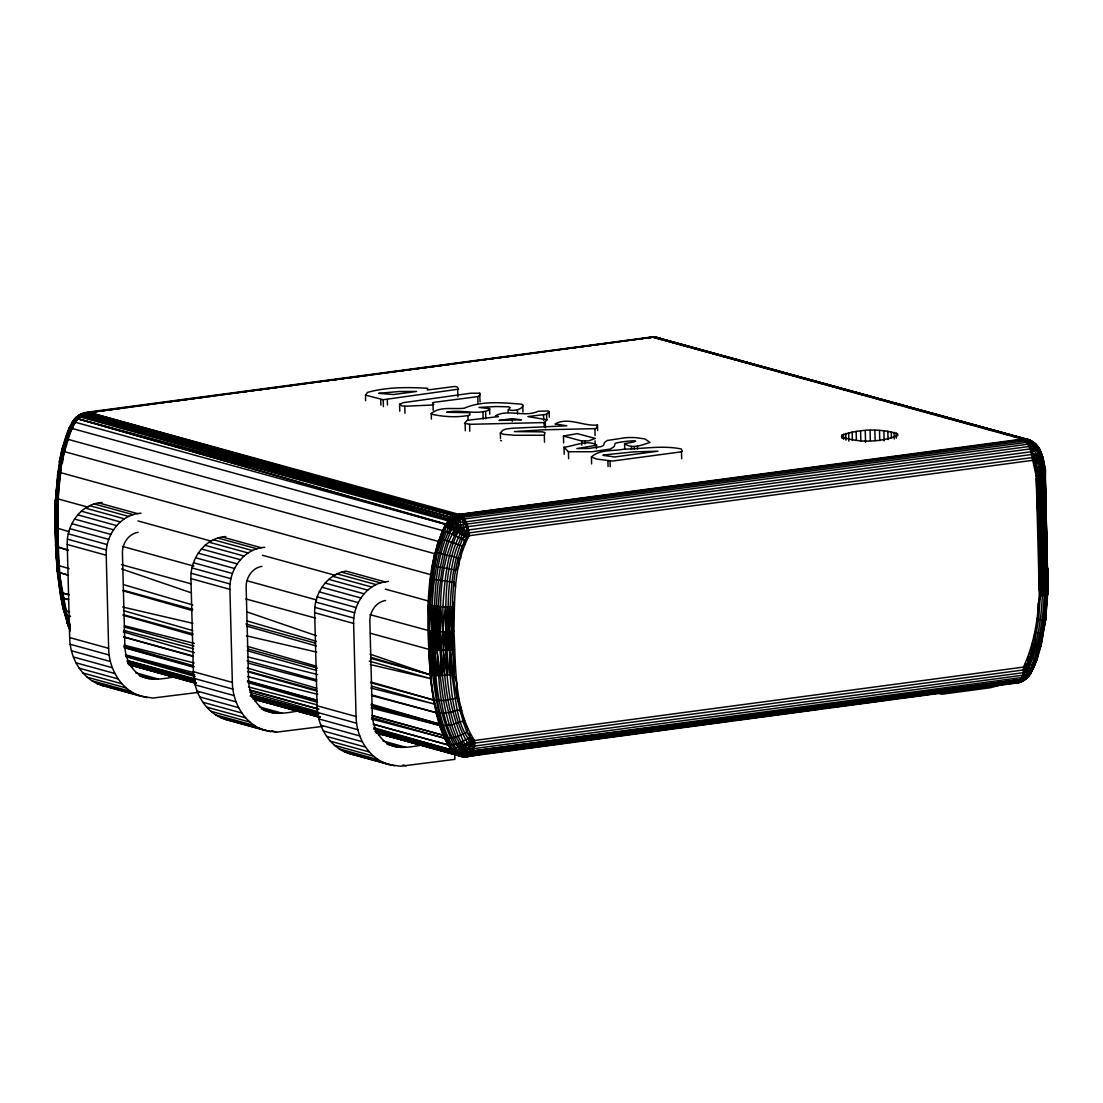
<?xml version="1.0" encoding="UTF-8"?>
<svg xmlns="http://www.w3.org/2000/svg" width="1103" height="1103" viewBox="0 0 1103 1103"><rect width="100%" height="100%" fill="white"/><g stroke="black" fill="none" stroke-linecap="round" stroke-linejoin="round"><path stroke-width="1.5" d="M549.142 411.598L546.592 414.273L527.854 416.603L547.157 419.788L544.124 422.573L469.616 424.324L464.46 423.207L467.203 420.326L498.473 416.589L495.468 415.721C508.855 408.786 524.228 417.706 538.292 411.24L548.288 411.019L549.142 411.598L549.294 417.155M70.068 624.698L67.09 615.474L59.107 572.622L57.218 571.285L55.15 526.751L55.577 500.776L55.701 531.246M647.723 337.876L652.08 337.035L1022.233 439.063C1029.775 441.531 1032.753 450.217 1033.759 457.373L1037.123 468.43L1038.116 478.261C1034.904 539.27 1050.263 609.035 1023.46 667.081L474.552 740.499L463.991 751.474C464.101 752.563 464.308 758.671 466.114 755.913C468.706 748.234 460.323 743.105 458.393 736.335C441.793 695.414 443.103 650.177 442.882 606.788C444.661 579.902 447.005 551.79 460.172 527.703L1031.208 451.747L1039.384 449.128L1035.331 443.599L1027.5 439.366L653.652 336.746L86.241 412.329C80.491 413.377 71.199 418.864 72.384 425.165M376.44 732.916L460.241 756.189C469.933 760.05 476.013 749.254 474.552 740.499C453.967 708.664 455.966 667.66 453.94 631.164C454.684 599.274 453.443 564.446 469.189 535.7C468.665 527.937 466.776 517.996 458.972 514.398L451.306 517.707L81.167 415.693L449.472 519.279L456.352 520.023L1028.051 444.206C1039.219 444.026 1027.307 437.408 1022.233 439.063C1029.044 439.477 1035.069 444.137 1037.978 450.189C1036.517 459.482 1042.294 468.279 1040.901 477.709C1038.13 539.822 1052.869 607.298 1028.024 666.722C1036.668 670.431 1026.99 680.179 1020.937 679.462L472.98 750.922L466.652 751.391L464.694 750.109L461.344 751.874C439.132 723.913 439.49 684.287 437.009 650.412C437.808 618.425 437.781 586.024 445.033 554.685C447.528 544.289 450.769 534.1 458.062 526.117L458.972 514.398L1022.233 439.063C1035.758 437.781 1042.321 452.12 1044.141 463.315L1041.618 466.183L1035.234 469.12L1038.116 478.261L1040.57 571.34L1040.405 595.813L1038.447 620.369L1034.118 644.841L1030.56 656.892L1024.908 668.735L1023.405 669.962L472.181 743.477C455.622 725.609 456.09 697.303 451.734 674.622C448.659 635.48 444.454 595.496 454.105 556.905C456.325 543.241 470.429 527.468 458.972 514.398L88.819 412.37L80.147 414.438M1027.5 439.366L1027.968 440.097L1025.749 440.759L457.566 516.397L81.636 413.777C73.212 417.403 70.151 426.944 67.159 434.858C53.371 478.964 55.233 526.131 57.563 571.768L55.66 545.378L55.343 501.093L58.156 474.773M1046.168 513.764L1047.629 593.8L1045.616 619.914L1038.447 620.369L1038.116 603.948L1040.405 595.813L1042.114 595.661L1039.812 477.944C1037.427 464.818 1038.268 443.709 1022.233 439.063L1030.905 441.007L1035.8 444.412L1030.354 446.329L464.914 521.967L455.856 522.353L454.133 523.567C435.395 562.723 435.106 607.739 437.009 650.412C442.193 684.425 441.986 722.093 462.295 751.46L466.652 751.391L466.996 748.468C447.956 713.076 445.295 671.396 445.667 631.84C445.653 596.999 444.84 558.256 463.811 527.51L461.137 528.434L457.938 532.308L444.633 526.379C422.656 573.505 427.674 628.048 430.446 678.579C434.32 702.928 436.664 729.441 451.651 750.054C456.725 758.161 467.617 757.444 475.531 755.059M1044.017 467.962L1044.982 468.913L1045.382 475.117L1047.671 594.131L1042.114 595.661L1040.57 571.34L1038.778 467.713M1045.396 620.093L1047.45 594.434L1044.982 468.913L1045.382 475.117M68.041 550.576L56.06 546.219L55.343 501.093L57.273 502.458C58.68 544 56.873 586.824 69.889 626.794M55.701 509.172L55.577 500.776L56.06 546.219C55.191 518.052 54.916 489.622 60.072 461.812L59.397 461.964L62.402 463.122C64.36 448.466 67.173 429.067 78.01 418.837L449.128 519.692L456.421 514.977L1025.211 439.256L652.025 336.87M455.567 586.934L454.078 582.37L430.473 578.813C427.674 632.074 425.441 687.886 445.24 738.445C449.059 745.6 453.388 755.803 462.75 756.534L378.122 733.205M1042.638 632.35L1036.917 659.897L1028.796 656.188L1028.134 662.793L1025.211 664.447C1026.19 673.864 1020.716 684.549 1014.195 683.019C1020.344 683.777 1026.121 679.283 1028.203 673.657C1056.812 612.455 1040.405 541.435 1043.838 476.772C1045.134 462.198 1040.543 439.849 1022.233 439.063C1039.136 442.151 1040.267 463.618 1043.838 476.772L1046.954 594.724L1043.011 633.122L1034.793 632.391L1034.118 644.841L1040.956 646.22L1045.616 619.914L1045.865 611.31M1017.063 682.564L1014.195 683.019C1019.406 683.226 1028.423 680.124 1028.41 674.167C1059.211 613.806 1040.612 541.008 1044.169 476.648L1043.466 464.653L1038.916 449.666C1041.094 448.452 1033.028 441.145 1030.009 440.276L654.741 336.939L82.38 413.515M454.367 601.824L452.106 606.94L438.36 606.471L428.364 604.885L430.846 674.995L440.166 675.656C442.896 625.952 432.252 568.79 460.723 524.89L1030.312 448.921C1046.306 448.687 1030.395 439.449 1023.763 439.201M370.36 633.246L429.315 649.474L447.97 650.356L447.68 606.94C452.271 652.245 443.475 701.742 467.534 742.843C471.629 746.235 469.588 752.894 466.872 756.493L457.842 755.362M452.106 606.94L452.395 650.012C453.25 611.2 448.08 567.535 469.009 532.914L1032.284 457.58L1036.324 456.89L1039.646 451.127C1041.494 458.462 1052.951 478.426 1038.116 478.261L1036.158 475.958L1030.312 448.921L1025.749 440.759M1047.671 594.131L1047.202 567.562M430.846 674.995C431.383 699.33 439.132 722.851 448.742 745.159L457.455 743.973L467.7 738.803L469.533 737.493L470.305 734.626L466.831 732.282C449.996 684.522 447.115 632.336 451.954 582.191C454.188 564.212 457.924 545.875 467.093 530.143L463.88 519.692L460.489 515.046L460.585 516.301M69.434 531.811L55.591 527.606L56.363 502.113L56.694 546.619C57.163 514.108 56.418 481.142 64.208 449.335L62.168 448.673C66.028 436.967 68.483 422.394 79.526 415.1L451.306 517.707C441.172 526.214 441.269 541.118 436.567 552.506C422.945 609.146 429.949 669.19 441.09 725.719L451.596 724.892L464.611 720.48L459.524 709.808L448.245 712.676L436.898 712.938L371.587 694.862M61.382 462.874L60.706 472.663L430.859 574.704L431.121 579.034L432.473 565.618L434.61 553.678L435.837 552.313L458.379 557.911L458.572 566.501L455.87 570.127L433.052 565.811L440 538.264L449.128 519.692L79.747 416.837L77.637 416.796L76.631 420.85L75.197 420.45L72.619 427.73L70.771 427.261L62.912 448.949L59.81 462.322C64.181 445.005 66.952 420.863 85.538 412.715L456.421 514.977L88.819 412.37C71.985 416.424 69.227 438.112 64.457 451.637C56.267 482.769 58.487 515.032 57.453 546.964C57.508 574.856 60.679 603.107 70.068 629.51L63.298 609.201L60.596 595.951L61.285 594.641M430.873 649.764L431.163 631.261L369.877 614.633M1038.736 478.164L1037.123 468.43L1034.09 464.611L1038.998 461.674L1036.324 456.89L1032.463 460.365L469.189 535.7L461.137 528.434L458.972 514.398C452.009 517.431 450.162 525.869 446.288 531.743C428.143 577.09 431.976 627.428 432.362 675.257C426.503 634.542 430.46 593 436.567 552.506M1030.312 448.921L1030.354 446.329M1046.954 594.724L1047.34 569.313L1045.037 469.437L1042.114 455.58L1044.141 463.315L1043.08 461.592M1047.45 594.434L1047.85 568.624M55.591 527.606L55.729 501.768M69.475 611.917L66.152 611.007C58.169 584.259 58.418 556.009 56.984 528.351M461.137 528.434L455.387 524.352L456.932 518.024L458.972 514.398C430.556 552.176 435.947 605.216 432.624 650.012C435.12 683.957 436.043 721.362 455.636 750.633C457.8 754.893 462.129 757.458 466.817 756.617L1017.187 682.936C1022.826 680.082 1023.391 672.678 1023.46 667.081L1028.368 674.002L1026.769 676.484L1021.874 677.504L472.98 750.922L468.982 755.693L466.817 756.617M1047.809 568.128L1047.629 593.8M462.626 529.661L457.938 532.308L460.034 533.494L463.577 530.46L467.093 530.143L467.755 534.224L466.142 540.925L450.024 533.204L450.162 528.406M199.091 692.284L152.917 698.047L141.432 696.351L102.469 685.611C82.022 679.558 69.903 658.091 69.682 637.589L67.242 544.496C66.428 524.587 81.222 503.575 102.083 502.472M141.432 696.351C120.985 690.299 108.866 668.832 108.645 648.33L106.205 555.236C105.392 535.327 120.186 514.315 141.046 513.212M322.793 726.381L276.619 732.144L265.147 730.448L226.184 719.707C205.723 713.655 193.604 692.188 193.383 671.686L190.943 578.606C190.13 558.683 204.924 537.685 225.798 536.568M265.147 730.448C244.687 724.395 232.568 702.928 232.347 682.426L229.907 589.347C229.093 569.424 243.887 548.425 264.761 547.309M454.767 754.287L454.905 759.36L400.334 766.254L388.849 764.544L349.885 753.804C329.439 747.765 317.319 726.284 317.099 705.782L314.658 612.703C314.024 593.979 326.805 574.015 346.149 571.12L385.112 581.86L388.463 581.419M388.849 764.544C368.402 758.492 356.283 737.025 356.062 716.523L353.622 623.443C352.988 604.72 365.769 584.755 385.112 581.86M1017.159 682.66L1014.195 683.019C1020.964 684.067 1026.204 677.587 1026.934 671.424C1056.233 611.807 1039.384 540.525 1042.749 477.199L1041.618 466.183L1045.024 595.262M440.166 675.656L451.734 674.622L450.258 650.205L451.913 631.399L449.969 606.967L447.97 650.356L454.422 649.777L452.354 631.343L454.298 606.857M1040.57 571.34L1043.81 570.665L1042.197 477.351L1040.308 466.955L1040.57 571.34L1038.709 571.63L1038.778 588.023L1040.405 595.813L1037.716 478.316L1036.158 475.958L1040.198 571.409M445.584 650.467L445.102 631.854L443.323 650.536L447.073 675.229L446.591 650.439L447.473 631.743M465.08 756.741C461.385 757.499 458.641 751.171 455.925 748.413C432.39 705.617 433.203 653.721 436.264 606.264L438.677 650.467L440.538 606.636L442.841 631.909L440.828 650.522L442.331 675.587L445.695 700.391L451.596 724.892L456.201 737.08L463.894 750.564L460.957 748.992L452.575 750.702L374.055 729.028M449.459 674.953L446.591 650.439L446.095 631.812L447.68 606.94M75.197 420.45C72.564 419.953 69.972 424.407 74.066 423.083L75.597 422.339L75.721 420.533M1046.264 606.443L1046.899 598.322M55.398 501.41L57.659 474.91M56.35 497.067L56.763 491.924M57.453 483.348L57.88 478.206M434.527 650.232L436.099 631.757L436.567 650.384L436.554 631.785L431.163 631.261L431.604 649.888L434.127 675.463L434.058 631.605L434.527 650.232L438.084 675.656M58.197 572.223C54.309 539.009 56.68 505.67 60.706 472.663M442.841 631.909L445.295 606.884L446.095 631.812L436.554 631.785M435.837 552.313L438.043 541.339L440.717 538.471L450.052 519.43L445.97 524.035L78.01 418.837L78.989 416.686M458.972 514.398L454.919 516.19L445.75 524.38L78.01 418.837L448.149 520.878L455.387 524.352L458.145 522.367L455.167 528.103L453.967 534.9L460.172 527.703M1031.208 451.747L1031.553 448.838M72.357 422.945L77.637 416.796L71.86 423.111M1042.487 456.27L1041.99 458.696L1038.998 461.674M434.61 553.678L64.457 451.637L66.097 442.358L67.89 439.297L68.469 435.147L72.191 428.488L71.723 427.44M376.22 732.199L456.201 754.259L468.237 754.7L1019.834 681.034L1020.937 679.462L468.789 753.156L454.229 752.88L374.772 731.124M1044.003 627.662L1045.217 619.431M1043.011 633.122L1045.561 619.693M59.397 476.193L57.494 475.324L59.603 461.867M470.967 752.963L473.187 742.278L466.831 732.282L467.52 728.656L462.667 721.265M456.118 535.879L456.89 531.743L460.723 524.89L456.366 524.959L453.319 527.096L445.97 524.035M69.985 626.38L65.242 610.828L63.298 609.201L60.803 595.303M434.568 566.184L437.339 552.713L444.606 531.136L450.024 533.204M1040.777 646.22L1043.286 632.598M60.417 460.185L61.106 456.918M61.782 453.65L62.471 450.382M60.458 462.584L67.159 434.858L68.469 435.147M373.903 727.759L451.651 750.054L459.275 755.652L467.589 755.817L1018.565 682.206L1024.963 679.641L1029.099 674.815M445.254 526.476L445.75 524.38L75.597 422.339M1040.515 646.013L1034.352 665.895M1036.917 659.897L1040.874 646.151M62.251 448.728L67.159 434.858M62.623 448.866L66.856 434.803L70.771 427.261M62.802 448.742L65.504 439.78M440 538.264L442.344 530.529L444.606 531.136M373.503 724.23L447.956 744.856L451.072 748.744L454.16 748.73L465.549 744.18L469.285 746.51L474.221 746.111L1023.129 672.706L1026.535 670.817L1028.024 666.722L1025.514 669.48L1023.405 669.962L1024.563 672.375L1027.638 672.513L1026.162 674.553L1022.605 675.243L473.711 748.647L466.017 749.158L459.413 743.257L461.344 751.874L457.704 753.101L455.636 750.633L461.895 753.349L464.584 756.741M1036.379 659.484C1032.711 666.901 1030.216 679.034 1020.744 680.882M1036.779 659.732C1033.869 668.528 1029.223 678.841 1019.848 681.668M1033.925 665.95L1035.772 661.455M66.856 435.313L70.054 427.206M67.448 433.893L69.613 427.288M74.742 418.919L71.626 423.414M57.756 564.598L57.218 571.285M74.728 420.408L77.637 416.796M454.519 519.954L451.651 522.133L455.856 522.353L449.734 525.359L452.837 519.83L449.845 521.402M70.509 426.985L73.253 420.863M451.968 534.017L457.138 525.483L454.891 530.681L458.903 526.71M1032.904 665.909L1028.203 673.657L1026.162 674.553L1028.368 674.002L1033.511 666.46L1028.134 662.793L1027.665 659.36M1031.788 670.459L1033.842 666.888L1030.616 673.285L1026.769 676.484C1029.264 675.836 1034.366 665.219 1033.304 667.453M451.899 750.316L456.201 754.259L454.022 750.771L458.986 754.673L459.703 753.28L455.636 750.633L457.483 754.493C446.081 743.643 442.096 727.939 438.415 713.158M1028.024 666.722L1024.563 672.375L1030.285 668.652L1027.638 672.513M1019.269 682.095L1019.834 681.034L472.043 752.88L470.043 754.535M69.503 427.826L74.384 419.981M1032.284 457.58L1034.049 459.041L1033.663 463.081L1035.938 463.646L1033.759 457.373L1035.62 453.981L1039.054 452.906L1043.466 464.653L1044.32 470.498L1047.34 569.313L1043.81 570.665L1040.901 477.709M1028.065 676.622L1031.912 671.12M522.767 405.173C523.043 411.281 503.961 411.915 510.275 407.71L508.635 406.828L496.019 406.538L479.033 407.434L489.58 408.648L489.484 409.875C476.482 415.431 460.627 409.061 446.66 412.274L468.623 412.674L469.878 413.115L469.864 415.1C457.842 417.734 443.723 416.934 431.59 414.204L431.259 413.501C440.221 406.014 453.678 409.544 464.322 408.193C482.066 400.458 502.968 402.747 521.884 404.208L522.767 405.173L522.96 412.122M474.511 743.367L472.746 746.18L465.549 744.18L469.423 741.423L472.746 746.18L472.181 743.477L467.7 738.803L474.511 743.367L469.533 737.493L472.801 738.527L473.587 741.809M71.874 424.434L75.431 418.919L77.706 419.278L75.431 418.919M55.729 539.974L55.715 526.076M78.782 415.61L73.143 421.07L76.341 417.361L75.487 418.547M1025.514 669.48L1029.595 663.661L1024.908 668.735M449.734 525.359L451.885 522.339L453.65 522.27M469.009 532.914L466.638 533.19L462.474 538.967L467.755 534.224L467.81 537.712M472.332 748.73L474.221 746.111M1031.884 670.707L1026.341 678.18L1030.616 673.285L1028.175 676.484M500.348 433.01L502.734 430.294L505.67 429.081L512.068 428.24L566.804 425.813L555.071 423.924C568.155 416.576 583.377 426.503 597.468 425L596.902 427.909L594.889 428.64L544.22 429.784L514.453 431.576L542.593 431.852L545.034 432.721L544.331 435.23L514.936 435.285L503.478 434.334L500.348 433.01L500.5 438.567M1037.565 453.498L1038.764 453.554L1040.253 460.654L1037.661 455.291L1035.62 453.981L467.093 530.143L462.088 534.707L460.034 533.494M842.044 435.106L841.534 436.843C858.892 443.116 880.69 442.303 897.856 435.533L897.552 433.81C880.015 428.254 859.375 428.998 842.044 435.106L842.14 438.484M73.667 420.546L75.087 418.726M76.341 417.361L75.059 418.975L75.845 418.892M1028.41 674.167L1031.622 670.183M591.429 456.959C599.825 449.059 613.337 451.306 624.022 449.155C642.939 448.907 662.724 445.116 681.337 448.99L682.288 451.017L681.502 451.816L612.51 461.04L596.475 459.041L591.429 456.959L591.608 463.908M1029.595 663.661L1025.142 668.997L1025.831 669.907M1028.203 673.657L1031.388 669.838M624.739 449.252L624.588 443.696C632.322 449.362 641.987 444.95 649.984 442.413L644.938 438.953L636.252 437.684A17.538 3.171 -1.5 0 0 625.608 437.684L607.16 440.511L604.375 442.634L603.617 445.405L600.901 446.66L589.057 448.425L576.814 448.576L596.944 445.171C587.665 439.325 574.043 446.039 564.019 447.294L564.212 454.243M471.739 751.005L473.711 748.647M1027.1 677.766L1028.561 676.042M365.493 395.136L367.575 392.392C386.891 386.946 407.82 387.112 427.757 388.311L427.371 390.007L454.836 386.45L457.455 387.084L458.49 389.18L383.21 399.727L365.493 395.136L365.631 400.692M1026.535 670.817L1029.251 667.715M1025.266 679.283L1029.016 674.857L1022.771 680.854L1014.195 683.019C1015.449 683.171 1024.48 682.274 1021.943 680.096M74.494 419.361L76.838 416.837L74.466 420.739M1025.238 678.938L1027.472 677.339M466.638 533.19L464.046 535.906L462.088 534.707L466.155 532.735L467.465 533.107M451.499 526.172L454.133 523.567M455.856 531.191L459.827 527.427L460.944 527.675M399.589 404.236L403.298 402.664L470.788 393.219L479.708 393.206L479.874 394.929L477.792 396.611L433.769 402.361L432.5 402.788L433.837 404.236L431.204 405.063L404.787 406.249L401.782 405.863L399.589 404.236L399.769 411.185M83.194 414.37L84.462 413.211L82.132 414.232M451.32 522.077L448.094 524.67L448.369 527.634M1017.669 682.867L1018.565 682.206M468.982 755.693L470.94 754.452M466.831 732.282L456.201 737.08L445.24 738.445L371.904 717.612M563.468 436.03L577.255 433.631L595.344 438.415L588.63 440.883L581.681 440.966L563.468 436.03L563.661 442.979M458.062 526.117L460.723 524.89M469.671 755.61L466.1 756.699M467.093 530.143L464.446 531.205L463.811 527.51M454.257 516.08L456.918 515.073M1002.103 684.536L990.494 687.721L941.81 694.242L938.556 693.346M138.178 532.28C128.513 533.742 122.13 543.71 122.433 553.072L124.873 646.151C125.163 656.133 129.106 666.226 136.813 672.802C147.388 682.357 162.541 678.841 175.101 676.801M261.88 566.377C252.215 567.838 245.831 577.807 246.148 587.168L248.575 680.261C248.878 690.244 252.821 700.336 260.515 706.899C271.104 716.454 286.242 712.938 298.803 710.911M385.595 600.487C375.93 601.935 369.546 611.903 369.85 621.265L372.29 714.358C372.58 724.34 376.523 734.433 384.23 740.995C394.805 750.55 409.958 747.048 422.518 745.008M624.588 443.696C651.859 439.022 620.851 440.979 615.171 443.447L614.274 446.453L610.359 449.059L592.09 451.747L568.445 451.72L564.019 447.294M86.448 412.88L453.94 515.997L83.594 414.108L451.61 517.445L456.932 518.024L1027.417 442.248L1030.905 441.007L1022.233 439.063M451.734 674.622L453.871 674.264L455.305 667.108L452.85 649.97L452.354 631.343L453.94 631.164M1037.716 478.316L1036.268 478.537L1038.709 571.63M84.697 413.018L654.741 336.939L1030.078 440.249L1036.31 445.281L1041.425 453.719L1039.302 448.535L1041.301 452.878L1037.413 447.046L1038.998 449.831M86.158 412.991L89.577 412.536M92.997 412.081L98.112 411.391M101.531 410.936L106.646 410.247M110.066 409.792L113.471 409.337M118.6 408.648L122.006 408.193M127.135 407.503L130.54 407.048M135.669 406.373L139.075 405.918M142.494 405.449L147.609 404.773M151.028 404.318L154.434 403.863M159.563 403.174L162.968 402.719M168.097 402.03L171.503 401.575M176.632 400.885L180.037 400.43M185.166 399.755L188.572 399.286M191.991 398.831L197.106 398.155M200.525 397.687L203.945 397.232M209.06 396.556L214.175 395.867M217.594 395.412L221 394.957M226.129 394.267L229.534 393.812M234.663 393.123L238.069 392.668M241.488 392.213L246.603 391.524M250.023 391.069L253.442 390.614M258.557 389.938L263.672 389.249M267.091 388.794L270.511 388.339M275.626 387.649L279.045 387.194M284.16 386.505L287.58 386.05M290.985 385.595L296.114 384.906M299.52 384.451L304.649 383.761M308.054 383.306L311.473 382.851M316.589 382.176L320.008 381.707M325.123 381.031L328.542 380.576M333.657 379.887L337.077 379.432M340.482 378.977L343.902 378.522M349.017 377.833L354.146 377.143M357.551 376.688L360.971 376.233M366.086 375.544L369.505 375.089M374.62 374.413L378.039 373.945M383.155 373.269L386.574 372.814M389.993 372.359L395.108 371.67M398.528 371.215L403.643 370.525M407.062 370.07L410.468 369.615M415.597 368.926L419.002 368.471M424.131 367.782L427.537 367.327M432.666 366.651L436.071 366.196M439.49 365.727L444.606 365.052M448.025 364.597L453.14 363.907M456.559 363.452L459.965 362.997M465.094 362.308L468.499 361.853M473.628 361.164L477.034 360.709M482.163 360.019L485.568 359.564M488.987 359.109L494.103 358.434M497.522 357.965L500.941 357.51M506.056 356.834L509.476 356.379M514.591 355.69L518.01 355.235M523.125 354.546L526.545 354.091M531.66 353.401L535.079 352.946M538.485 352.491L543.614 351.802M547.019 351.347L550.438 350.892M555.554 350.216L558.973 349.748M564.088 349.072L567.507 348.617M572.622 347.928L576.042 347.473M581.157 346.783L584.576 346.328M587.982 345.873L593.111 345.184M596.516 344.729L599.935 344.274M605.051 343.584L610.18 342.909M613.585 342.454L617.004 341.985M622.12 341.31L625.539 340.855M630.654 340.165L634.073 339.71M637.479 339.255L642.608 338.566M512.219 418.644L498.997 420.422L521.485 419.788L512.219 418.644L512.288 421.429M131.092 666.736L136.138 666.06M254.807 700.846L261.521 699.936M378.508 734.943L385.223 734.046M478.936 754.604L484.052 753.928M487.471 753.473L516.438 749.585M519.858 749.13L524.973 748.454M528.378 747.999L533.494 747.31M536.899 746.855L565.88 742.981M569.286 742.526L574.401 741.836M577.807 741.381L623.829 735.232M627.249 734.777L640.884 732.943M644.29 732.489L673.271 728.614M676.677 728.159L681.792 727.47M685.197 727.015L690.313 726.339M693.732 725.884L731.234 720.866M734.639 720.411L772.141 715.392M775.547 714.937L780.662 714.248M784.068 713.793L821.57 708.788M824.989 708.319L830.104 707.643M833.51 707.188L847.145 705.355M850.551 704.9L871.012 702.17M874.417 701.715L879.532 701.025M882.938 700.57L888.053 699.895M891.472 699.44L896.574 698.75M899.993 698.296L937.495 693.277M940.9 692.822L978.402 687.803M981.808 687.348L986.923 686.673M990.329 686.204L1012.499 683.24M468.292 756.341L461.219 756.382M452.354 631.343L449.762 631.592L449.803 650.26M656.12 337.077L654.548 337.201L661.483 339.2L659.87 338.249L660.752 339.035L659.401 339.131M1014.195 683.019L1020.027 681.847M446.095 631.812L448.797 631.674M647.957 337.683L650.494 337.559M1034.517 443.227L1035.607 445.088M1030.492 671.548L1031.222 671.548M1039.522 449.142L1037.247 445.695L1039.15 449.914M102.469 685.611L111.045 687.086M234.746 721.183L231.851 720.962L270.814 731.703M358.461 755.279L355.552 755.059L394.516 765.799M1035.11 468.21L1037.123 468.43M441.09 725.719L371.78 706.416M434.279 700.322L443.544 700.598L457.097 698.13L459.303 698.75M1033.759 457.373L1035.483 457.704L1037.537 462.681L1034.6 458.572M1027.927 439.559L1024.88 438.966L1030.078 440.249L688.051 346.48M226.184 719.707L230.43 720.645M349.885 753.804L354.132 754.755M458.379 557.911L460.544 558.421L461.95 545.861L464.418 544.965L464.363 539.96M69.103 594.558L62.416 593L69.006 594.903M122.64 607.008L192.901 623.347M246.438 635.783L316.699 652.121M370.222 664.571L430.446 678.579L369.271 661.111M66.152 611.007L69.489 611.848M124.446 625.746L194.404 643.421M247.706 656.892L317.65 674.581M370.953 688.051L434.237 704.045L371.353 686.094M124.156 645.145L194.252 662.972M247.665 676.553L317.747 694.38M371.159 707.974L439.587 725.374L445.24 738.445L443.116 735.26L371.959 715.433M125.494 654.81L193.632 672.596M248.478 686.921L316.602 704.72M371.449 719.032L444.564 738.128L448.742 745.159L373.255 724.271M65.242 610.828L67.09 615.474L70.413 616.356M123.633 630.351L193.494 648.729M248.382 663.179L316.575 681.116M371.463 695.566L436.319 712.635L440.373 725.609L439.063 723.926L371.284 704.169M65.174 442.11L66.097 442.358M127.272 661.51L195.176 680.096M251.484 695.497L317.747 713.613M129.161 664.461L195.396 682.578M255 698.888L271.559 703.424M274.868 704.334L288.117 707.961M291.44 708.857L307.999 713.393M311.308 714.303L316.271 715.654M387.47 735.136L392.447 736.501M668.128 341.02L685.128 345.804M68.358 575.09L60.058 572.815L68.331 575.173M123.136 590.174L192.846 609.38M245.955 624.008L315.665 643.201M370.443 658.284L430.184 674.746L370.098 654.134M68.483 599.618L63.505 598.253L68.469 599.674M123.26 614.688L192.97 633.867M247.748 648.922L317.457 668.101M370.58 682.702L433.644 700.047L370.953 681.971M124.253 626.959L193.976 646.096M247.086 660.683L316.809 679.82M125.894 656.133L193.963 674.884M250.409 690.437L318.464 709.188M127.907 660.918L194.321 679.2M250.767 694.738L318.836 713.489M375.282 729.028L451.651 750.054L451.072 748.744M128.113 663.592L194.335 681.723M253.924 698.034L318.491 715.723M196.265 683.295L128.858 664.626L196.155 683.391M253.359 698.93L319.746 717.226M376.192 732.778L462.75 756.534M671.865 342.192L676.856 343.571M691.788 347.679L696.765 349.058M700.088 349.968L705.065 351.347M711.711 353.181L716.688 354.546M720.011 355.469L728.311 357.758M731.62 358.668L736.611 360.033M739.92 360.957L748.22 363.245M751.543 364.155L756.52 365.534M759.843 366.444L768.143 368.733M779.766 371.932L793.043 375.599M799.675 377.433L804.666 378.798M807.975 379.708L812.952 381.086M819.598 382.92L824.575 384.285M827.898 385.209L832.875 386.574M839.521 388.408L844.498 389.786M856.121 392.985L864.421 395.274M876.03 398.473L881.007 399.851M887.653 401.671L900.93 405.339M907.576 407.172L912.553 408.537M915.876 409.447L920.853 410.826M924.176 411.736L932.476 414.025M935.785 414.949L940.762 416.314M944.085 417.237L952.385 419.526M955.708 420.436L960.685 421.801M964.008 422.725L972.308 425.013M983.931 428.212L992.231 430.501M1003.84 433.7L1008.818 435.078M1012.14 435.988L1017.118 437.367M72.191 428.488L442.344 530.529M67.89 439.297L438.043 541.339M98.732 502.927L137.696 513.667M222.434 537.023L261.397 547.764M94.113 503.919L133.077 514.66M217.829 538.016L256.792 548.756M341.53 572.126L380.494 582.867M89.619 505.657L128.582 516.397M213.334 539.753L252.297 550.494M337.035 573.85L375.999 584.59M58.266 498.97L88.143 507.201M137.944 520.933L210.976 541.063M262.431 555.25L335.464 575.38M385.264 589.112L428.419 600.997L429.026 605.12M85.331 508.097L124.294 518.837M209.032 542.193L247.996 552.934M332.748 576.29L371.711 587.03M81.332 511.185L120.296 521.926M205.034 545.282L243.997 556.022M328.749 579.378L367.713 590.119M77.706 514.867L116.67 525.607M201.422 548.963L240.385 559.704M325.123 583.06L364.087 593.8M74.535 519.058L113.499 529.798M198.237 553.154L237.2 563.895M321.952 587.251L360.915 597.991M71.86 523.677L110.824 534.417M195.576 557.773L234.539 568.514M319.277 591.884L358.241 602.624M69.765 528.64L108.728 539.381M193.48 562.737L232.443 573.477M317.181 596.833L356.145 607.574M122.557 546.454L193.921 566.129M247.044 580.771L316.754 599.991M68.276 533.838L107.239 544.579M191.991 567.935L230.954 578.675M315.692 602.031L354.656 612.772M67.435 539.16L106.398 549.901M191.136 573.257L230.1 583.997M314.851 607.353L353.815 618.094M67.242 544.496L106.205 555.236M190.943 578.606L229.907 589.347M314.658 612.703L353.622 623.443M58.307 547.226L68.262 549.97M121.371 564.612L191.095 583.832M245.872 598.929L315.582 618.149M123.867 636.9L193.549 656.133M248.285 671.258L316.299 690.037M371.049 705.148L439.063 723.926M124.46 647.392L194.169 666.612M247.279 681.254L316.988 700.474M371.752 715.585L443.116 735.26M69.682 637.589L108.645 648.33M193.383 671.686L232.347 682.426M317.099 705.782L356.062 716.523M126.942 655.968L194.79 674.746M249.402 689.871L318.891 709.119M70.206 644.276L109.169 655.017M193.921 678.373L232.885 689.113M317.623 712.469L356.586 723.21M127.314 660.463L194.969 678.924M250.877 694.862L318.988 713.655M373.82 728.78L451.651 750.054M128.899 663.206L195.286 681.516M251.732 697.068L318.119 715.364M376.22 731.386L454.229 752.88L376.247 731.151M194.252 681.944L128.086 663.675L195.989 682.592M253.8 698.392L319.98 716.66M129.23 664.558L195.603 682.867M253.676 698.888L320.049 717.184M253.083 698.957L319.953 717.336M71.447 650.77L110.41 661.51M195.148 684.866L234.112 695.607M318.864 718.963L357.827 729.703M135.572 672.789L158.308 679.048M259.288 706.885L282.01 713.158M382.989 740.982L405.725 747.255M73.363 656.974L112.327 667.715M139.061 675.257L153.675 679.296M197.065 691.071L236.028 701.811M261.149 708.912L277.391 713.393M320.78 725.167L359.743 735.908M386.477 743.463L401.092 747.489M139.86 676.153L149.126 678.772M263.576 710.249L272.827 712.869M387.277 744.346L396.542 746.965M75.928 662.793L114.891 673.533M199.643 696.903L238.606 707.643M323.358 730.999L362.322 741.74M79.126 668.17L118.09 678.91M202.842 702.266L241.805 713.007M326.543 736.363L365.507 747.103M82.89 672.982L121.854 683.722M206.606 707.092L245.569 717.832M330.307 741.188L369.271 751.929M87.178 677.201L126.142 687.941M210.88 711.297L249.843 722.038M334.595 745.407L373.559 756.148M402.967 764.972L406.207 765.868M91.907 680.744L130.871 691.484M215.623 714.841L254.586 725.581M339.324 748.937L378.288 759.677M271.752 730.806L276.619 732.144M97.036 683.557L136 694.297M220.738 717.653L259.701 728.394M344.453 751.763L383.417 762.504M108.135 686.866L147.099 697.606M123.729 646.275L193.232 665.647M247.844 680.854L317.347 700.226M127.341 661.772L195.383 680.73M250.133 695.993L318.16 714.965M253.924 698.668L320.132 717.047M376.413 732.682L457.524 755.197M123.701 637.051L193.163 656.464M247.734 671.727L317.195 691.154M83.594 414.108L451.306 517.707M81.167 415.693L449.128 519.692M467.534 742.843L471.726 744.029M124.198 647.654L193.563 667.246M248.051 682.633L317.416 702.225M122.902 590.753L192.349 610.579M246.907 626.159L316.354 646M123.081 615.253L192.598 635.094M247.224 650.673L316.726 670.514M125.728 656.63L195.217 676.553M249.816 692.201L317.65 711.642M123.453 610.607L192.763 630.585M247.21 646.289L316.506 666.267M67.09 615.474L70.385 616.439M123.302 631.867L194.39 652.59M247.293 668.018L316.726 688.258M59.245 565.729L69.131 568.638M123.536 584.631L192.777 604.982M247.182 620.961L316.437 641.312M370.842 657.305L430.184 674.746M440.717 538.471L461.95 545.861L462.447 550.673M121.633 568.941L191.467 592.89M246.686 611.82L316.506 635.769M459.524 709.808L461.854 710.649M463.991 751.474L460.957 748.992M657.347 337.339L658.505 337.849M500.624 440.442L501.534 440.842M457.359 750.274L461.895 753.349L462.295 751.46L464.184 753.363M1040.529 454.519L1041.453 454.987L1040.625 452.657M68.758 623.581L66.69 621.044L70.316 630.475M455.167 528.103L453.319 527.096L453.926 530.185M1039.784 451.224L1038.461 447.611M1032.505 643.669L1034.118 644.841L1032.298 644.414L1030.56 656.892L1030.078 652.59M1036.723 619.086L1038.447 620.369M461.537 516.218L463.439 517.652M462.75 517.762L464.777 519.541M463.508 745.394L466.996 748.468L469.602 748.978L469.285 746.51M1024.011 439.683L1026.714 442.317M457.455 743.973L463.894 750.564M463.88 519.692L465.99 521.76M1043.838 476.772L1042.693 465.397L1037.978 450.189L1039.495 451.692L1043.934 463.963L1039.702 450.603M464.914 521.967L467.038 524.256M461.495 746.428L464.694 750.109L461.509 742.333M465.811 524.504L467.948 527.082M457.704 753.101L458.986 754.673M1037.978 450.189L1041.99 458.696M55.66 545.378L57.163 570.775L60.665 596.558L62.581 598.088L64.277 601.948M1035.869 445.419L1036.682 446.77M450.203 745.283L441.876 725.788M1039.688 449.803L1039.384 449.128L1039.688 450.093M1039.688 449.555L1041.425 453.719M1038.764 453.554L1041.26 459.648M461.509 709.05L457.097 698.13L456.932 683.46L453.871 674.264L452.85 649.97M70.33 630.819L66.787 621.816L69.834 629.758M1039.702 450.879L1042.418 457.828M67.448 621.789L69.834 627.993M1023.129 672.706L1023.97 674.953M1040.901 452.133L1042.597 457.028M69.392 628.875C59.714 602.141 57.439 573.463 55.646 545.296M1039.343 452.258L1042.693 465.397M1027.417 442.248L1028.051 444.206M459.151 749.723L460.02 752.439M63.85 609.352L66.842 620.231M1022.605 675.243L1023.115 677.27M444.674 675.45L440.828 650.522L440.345 631.909M1043.962 463.687L1044.651 468.417M1028.961 444.123L1029.264 446.425M1040.308 466.955L1041.384 477.585L1043.81 570.665M442.331 675.587L440.097 650.522L438.36 606.471L438.677 650.467M1021.874 677.504L1022.026 679.255M436.043 675.587L432.293 605.74M56.86 554.712L56.17 544.703L56.818 558.325M57.549 564.722L57.88 569.727M57.453 546.964L59.107 572.622M1045.037 469.437L1045.382 475.627M430.542 605.437L432.624 650.012M445.667 631.84L446.591 650.439M57.066 563.44L57.397 570.251M1043.672 595.482L1040.157 477.861L1042.28 571.037M55.701 533.025L55.426 526.352L55.701 536.513M1046.127 595L1042.749 477.199M1045.079 498.032L1045.341 506.511L1045.12 503.065M1046.209 535.341L1046.623 548.908M1045.106 478.095L1045.975 506.966M1045.106 483.031L1045.768 506.773M1046.182 522.022L1046.926 549.142M1047.298 562.695L1047.436 567.783M1046.182 543.682L1046.32 548.77M896.201 433.01L896.325 438.084M894.078 432.279L894.257 439.049M891.252 431.645L891.431 438.415M887.818 431.121L888.039 439.587M883.861 430.735L884.123 440.883M879.491 430.473L879.767 440.635M874.844 430.363L875.12 440.511M870.06 430.404L870.322 440.552M865.248 430.584L865.565 442.427M860.574 430.915L860.85 441.062M856.162 431.37L856.383 439.835M852.15 431.949L852.371 440.414M848.634 432.638L848.855 441.103M845.725 433.41L845.904 440.18M843.505 434.237L843.643 439.311M681.502 451.816L681.682 458.765M637.424 446.219L637.493 448.99M634.294 446.508L634.363 449.293M631.399 446.439L631.481 449.224M610.028 461.178L610.18 466.734M607.905 460.985L608.056 466.541M597.468 425L597.605 430.556M596.378 445.846L596.447 448.631M594.889 428.64L595.068 435.588M595.068 440.828L595.151 443.613M584.866 441.145L584.948 443.93M581.681 440.966L581.791 445.143M568.445 451.72L568.624 458.669M546.592 414.273L546.73 419.829M545.296 422.311L545.433 427.867M544.124 422.573L544.234 426.751M544.331 435.23L544.51 442.179M543.558 414.811L543.71 420.367M517.431 409.889L517.541 414.052M508.097 409.668L508.166 412.439M489.58 408.648L489.732 414.204M485.623 411.874L485.803 418.809M482.962 412.067L483.142 419.016M479.708 393.206L480.067 401.864M477.792 396.611L477.985 403.546M469.616 424.324L469.795 431.273M467.975 415.983L468.086 420.16M465.135 423.828L465.314 430.777M457.704 389.897L457.883 396.832M432.996 404.732L433.148 410.288M431.259 413.501L431.411 419.057M404.787 406.249L404.966 413.198M387.318 399.438L387.456 404.994M383.21 399.727L383.389 406.662M380.756 399.52L380.907 405.077M1045.092 483.169L1045.699 507.283M1046.209 527.951L1046.719 548.618M55.233 527.179L55.688 545.806M55.853 527.827L56.06 546.219M434.224 606.016L434.472 631.647M55.577 500.776L55.701 522.712M1044.32 470.498L1047.092 569.438L1044.817 469.961L1044.32 470.498M378.936 393.33L393.454 394.543L416.548 391.455L399.217 391.496L378.936 393.33M62.168 448.673L59.397 461.964L62.168 448.673M604.196 454.946L602.858 455.36L614.757 456.959L657.884 451.182L633.26 451.899L604.196 454.946"/></g></svg>
